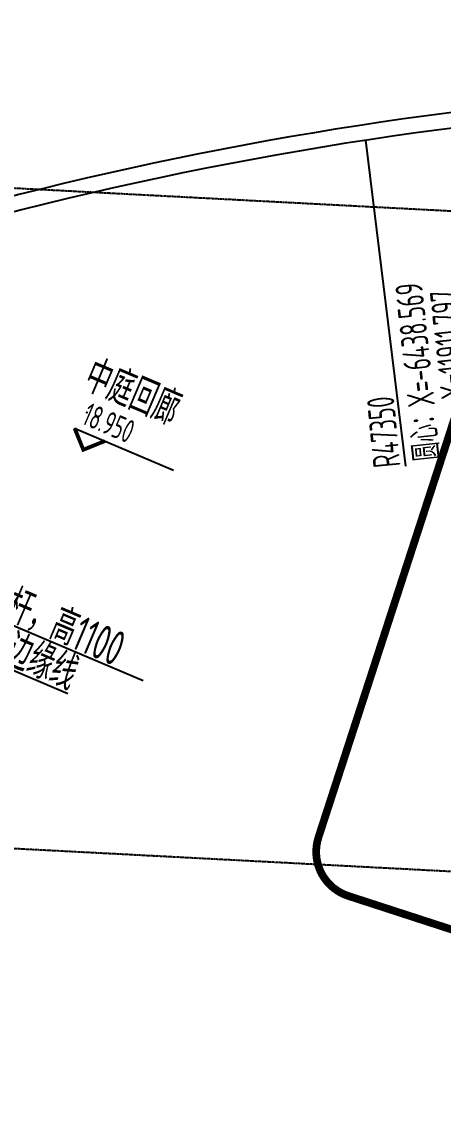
# Model space of a CAD drawing. Extents: x 11778731 to 12007717, y -6694179 to -6314888.
# Drawn here: x 11900194 to 11905633, y -6404362 to -6390237 of the extents above; entities that cross this region are included whole.
import ezdxf
from ezdxf.enums import TextEntityAlignment as Align

# ---------------------------------------------------------------- set-up
doc = ezdxf.new("R2010")
doc.units = 0
doc.header["$LTSCALE"] = 10
doc.header["$MEASUREMENT"] = 0
doc.linetypes.add('A3-RG-axis-100$0$CENTER', pattern=[2, 1.25, -0.25, 0.25, -0.25])
doc.linetypes.add('DASHED2', pattern=[0.375, 0.25, -0.125])
for name, color, linetype in [('A-CLOD', 200, 'Continuous'), ('A3-RB-5F-100$0$A-DIMS-100', 1, 'Continuous'), ('A3-RG-axis-100$0$A-GRID', 1, 'A3-RG-axis-100$0$CENTER'), ('A3-RI-5F$0$A-WALL', 7, 'Continuous'), ('A3-SYMB-5F-100$0$A-SYMB', 4, 'Continuous'), ('A3-SYMB-5F-100$0$A-SYMB-AREA', 4, 'Continuous'), ('A3-SYMB-5F-100$0$A-SYMB-NAME', 4, 'Continuous'), ('A3-SYMB-5F-100$0$A-SYMB-NAME-E', 4, 'Continuous')]:
    doc.layers.add(name, color=color, linetype=linetype)
doc.styles.add('A3-RB-5F-100$0$XD2008', font='xd-hzs.shx', dxfattribs={"width": 0.7, "bigfont": 'xd-hztxt.shx'})
doc.styles.add('A3-SYMB-5F-100$0$ECADI', font='hzs.shx', dxfattribs={"width": 0.7, "bigfont": 'hztxt.shx'})
doc.styles.add('A3-SYMB-5F-100$0$XD2008', font='hzs.shx', dxfattribs={"width": 0.7, "bigfont": 'hztxt.shx'})

# ---------------------------------------------------------------- blocks, each defined once
blk = doc.blocks.new('A3-RI-5F')
at = {"layer": 'A3-RI-5F$0$A-WALL'}
for radius, start, end in [(47550, 95.1933, 106.6912), (47350, 94.9523, 106.7785)]:
    blk.add_arc((11911797, -6438569), radius, start, end, dxfattribs=at)
blk = doc.blocks.new('A3-RG-axis-100')
at = {"layer": 'A3-RG-axis-100$0$A-GRID'}
for p, q in [((11921135.9, -6393487.9), (11891520.2, -6391935.8)), ((11907163.1, -6401280.7), (11891074.7, -6400437.6))]:
    blk.add_line(p, q, dxfattribs=at)
blk = doc.blocks.new('A3-SYMB-5F-100$0$ECADI-TAG-ROOM')
at = {"layer": 'A3-SYMB-5F-100$0$A-SYMB-AREA', "style": 'A3-SYMB-5F-100$0$ECADI', "width": 0.7}
blk.add_attdef('340M2', text='', height=2.5, dxfattribs=at).set_placement((7.17, -1.75), align=Align.MIDDLE_LEFT)
at = {"layer": 'A3-SYMB-5F-100$0$A-SYMB-NAME', "style": 'A3-SYMB-5F-100$0$ECADI', "width": 0.7}
blk.add_attdef('CHINESENAME', (-5.13, 0.09), '', height=4.5, dxfattribs=at)
at = {"layer": 'A3-SYMB-5F-100$0$A-SYMB-NAME-E', "style": 'A3-SYMB-5F-100$0$ECADI', "width": 0.7}
for tag, p in [('ENGLISHHIGH', (-5.13, 8.04)), ('ENGLISHLOW', (-5.13, 4.84))]:
    blk.add_attdef(tag, p, '', height=2.5, dxfattribs=at)
blk = doc.blocks.new('A3-SYMB-5F-100$0$ECADI-TAG-HGHT（国标）')
at = {"layer": '', "color": 1}
blk.add_line((-2.12, 2.12), (11.77, 2.12), dxfattribs=at)
at = {"color": 1, "const_width": 0.5}
blk.add_lwpolyline([(-2.12, 2.12), (0, 0), (2.12, 2.12)], dxfattribs=at)
at = {"color": 1}
blk.add_point((-1.48, 4.6), dxfattribs=at)
at = {"style": 'A3-SYMB-5F-100$0$XD2008', "width": 0.7}
blk.add_attdef('FL', text='', height=3, dxfattribs=at).set_placement((-2.69, 2.97), align=Align.RIGHT)
for tag, p in [('F.F.L.', (2.28, 2.97)), ('T.O.S.', (2.28, -1.1))]:
    blk.add_attdef(tag, p, '', height=3, dxfattribs=at)
blk = doc.blocks.new('A3-SYMB-5F-100')
at = {"layer": 'A3-SYMB-5F-100$0$A-SYMB'}
for points in [[(11898049, -6397877), (11899066, -6397597), (11901759, -6398740)], [(11897883, -6398555), (11899055, -6398171), (11900789, -6398907)]]:
    blk.add_lwpolyline(points, dxfattribs=at)
ref = blk.add_blockref('A3-SYMB-5F-100$0$ECADI-TAG-ROOM', (11903699, -6396085), dxfattribs=dict(at, xscale=-99.99999999989046, yscale=100.0000000001164, rotation=337.0000000003391))
ref.add_attrib('CHINESENAME', '中庭回廊', (11900958, -6394980), dxfattribs={"height": 450, "rotation": 337, "style": 'A3-SYMB-5F-100$0$ECADI', "width": 0.7})
ref = blk.add_blockref('A3-SYMB-5F-100$0$ECADI-TAG-HGHT（国标）', (11900987, -6395760), dxfattribs=dict(at, xscale=99.99999999999999, yscale=99.99999999999999, zscale=99.99999999999997, rotation=337))
ref.add_attrib('F.F.L.', '18.950', (11900952, -6395422), dxfattribs={"layer": '0', "height": 300, "rotation": 337, "style": 'A3-SYMB-5F-100$0$XD2008', "width": 0.7})
ref = blk.add_blockref('A3-SYMB-5F-100$0$ECADI-TAG-ROOM', (11900288, -6398030), dxfattribs=dict(at, xscale=-99.99999999989046, yscale=100.0000000001164, rotation=337.0000000003391))
ref.add_attrib('CHINESENAME', '玻璃栏杆，高1100', (11899068, -6397572), dxfattribs={"height": 450, "rotation": 337, "style": 'A3-SYMB-5F-100$0$ECADI', "width": 0.7})
ref = blk.add_blockref('A3-SYMB-5F-100$0$ECADI-TAG-ROOM', (11900277, -6398604), dxfattribs=dict(at, xscale=-99.99999999989046, yscale=100.0000000001164, rotation=337.0000000003391))
ref.add_attrib('CHINESENAME', '结构板边缘线', (11899057, -6398146), dxfattribs={"height": 450, "rotation": 337, "style": 'A3-SYMB-5F-100$0$ECADI', "width": 0.7})
blk = doc.blocks.new('A3-RB-5F-100')
at = {"layer": 'A3-RB-5F-100$0$A-DIMS-100'}
blk.add_line((11905150.9, -6395971.5), (11904634.3, -6391763.4), dxfattribs=at)
at = {"layer": 'A3-RB-5F-100$0$A-DIMS-100', "style": 'A3-RB-5F-100$0$XD2008', "width": 0.7}
for s, rotation, p in [('圆心：X=-6438.569', 96.16399, (11905605.2, -6395877.7)), ('Y=11911.797', 96.16399, (11905958.3, -6395081.7)), ('R47350', 95.48089, (11905082.6, -6395971.7))]:
    blk.add_text(s, height=350, rotation=rotation, dxfattribs=at).set_placement(p)

msp = doc.modelspace()

# ---------------------------------------------------------------- linework, layer by layer
at = {"layer": 'A-CLOD', "linetype": 'DASHED2', "const_width": 100}
msp.add_lwpolyline([(11908048, -6390316), (11920152, -6394249, -0.414212), (11920537, -6395005), (11917267, -6405068, -0.414214), (11916511, -6405453), (11904408, -6401520, -0.414214), (11904023, -6400764), (11907292, -6390701, -0.414215)], format="xyb", close=True, dxfattribs=at)

# ---------------------------------------------------------------- block references
for name in ['A3-RI-5F', 'A3-RB-5F-100', 'A3-RG-axis-100', 'A3-SYMB-5F-100']:
    msp.add_blockref(name, (0, 0))

doc.saveas('drawing.dxf')
